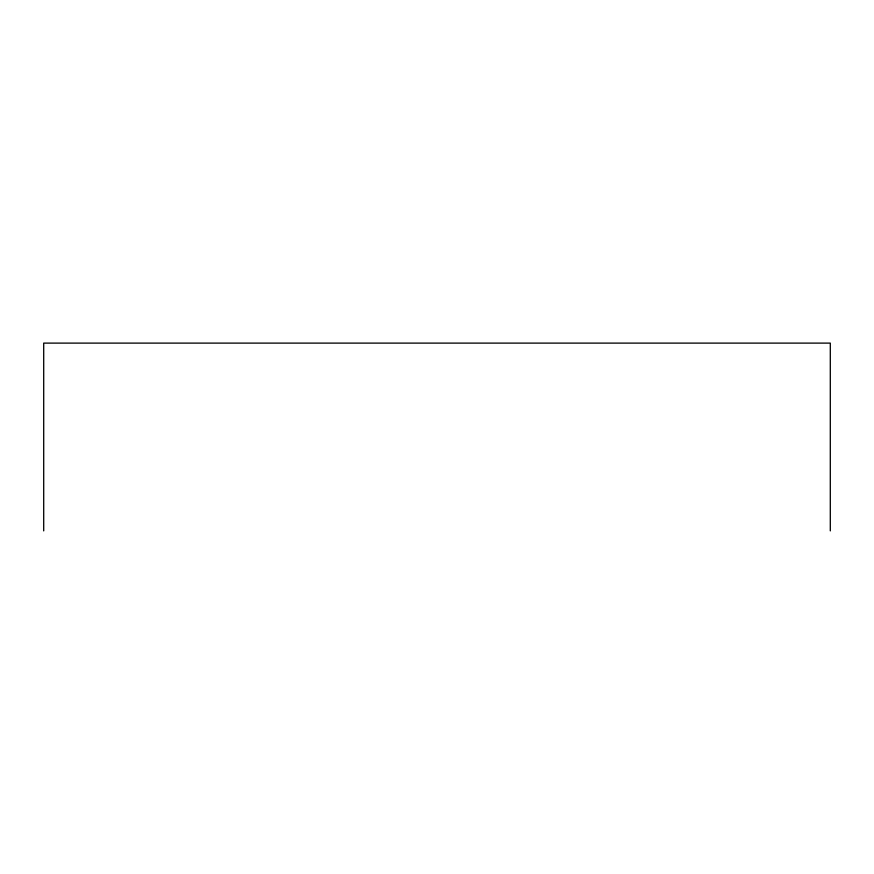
<?xml version="1.0" encoding="UTF-8"?>
<svg xmlns="http://www.w3.org/2000/svg" width="874" height="874" viewBox="0 0 874 874"><rect width="100%" height="100%" fill="white"/><g stroke="black" fill="none" stroke-linecap="round" stroke-linejoin="round"><path stroke-width="1.31" d="M830.3 530.889L830.3 343.111L43.7 343.111L43.7 530.889"/></g></svg>
